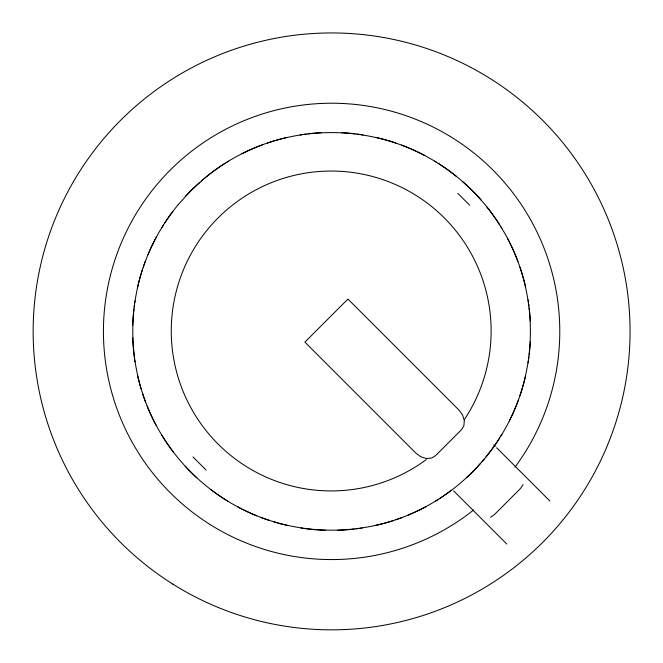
<?xml version="1.0" encoding="UTF-8"?>
<svg xmlns="http://www.w3.org/2000/svg" width="663" height="663" viewBox="0 0 663 663"><rect width="100%" height="100%" fill="white"/><g stroke="black" fill="none" stroke-linecap="round" stroke-linejoin="round"><path stroke-width="0.99" d="M523.074 484.67L520.447 488.54L494.366 514.629L490.487 517.256M178.272 204.544L190.886 190.679L204.751 178.065M252.562 148.761C308.154 124.586 374.413 127.694 427.478 157.007A199.621 199.621 0 0 1 472.329 190.671A199.638 199.638 0 0 1 505.985 235.522C538.505 294.057 538.497 368.727 505.993 427.27A199.646 199.646 0 0 1 472.329 472.114A199.638 199.638 0 0 1 427.478 505.778C368.943 538.298 294.273 538.29 235.73 505.786A199.638 199.638 0 0 1 190.886 472.114A199.629 199.629 0 0 1 157.222 427.27C127.893 374.205 124.793 307.947 148.968 252.354A199.397 199.397 0 0 1 178.272 204.544M457.835 193.381L469.619 205.165M493.794 444.923L495.211 446.34M496.637 447.765L549.859 500.988M453.583 490.811L506.814 544.041M192.958 456.931L206.069 470.042M426.284 459.592A159.94 159.94 0 0 1 175.471 367.459A159.94 159.94 0 0 1 359.28 173.532A159.94 159.94 0 0 1 464.705 419.049M204.809 178.016A199.397 199.397 0 0 1 252.62 148.694M530.342 341.627A198.999 198.999 0 0 1 529.223 354.821M528.975 356.851A198.999 198.999 0 0 1 528.701 358.874M528.411 360.896A198.999 198.999 0 0 1 528.096 362.926M525.552 375.979A198.999 198.999 0 0 1 519.966 395.596M518.607 399.457A198.999 198.999 0 0 1 509.292 420.997M501.858 434.422A198.999 198.999 0 0 1 500.789 436.171M499.703 437.903A198.999 198.999 0 0 1 486.004 456.94M484.048 459.31A198.999 198.999 0 0 1 482.059 461.647M480.708 463.188A198.999 198.999 0 0 1 466.437 477.758M451.52 490.214A198.999 198.999 0 0 1 439.834 498.394M438.11 499.496A198.999 198.999 0 0 1 435.508 501.12M425.737 506.723A198.999 198.999 0 0 1 408.251 515.052M402.549 517.322A198.999 198.999 0 0 1 395.803 519.759M392.894 520.728A198.999 198.999 0 0 1 375.192 525.568M362.122 528.046A198.999 198.999 0 0 1 360.092 528.345M358.07 528.626A198.999 198.999 0 0 1 356.039 528.892M354.017 529.132A198.999 198.999 0 0 1 337.749 530.301M325.458 530.301A198.999 198.999 0 0 1 305.137 528.626M303.115 528.345A198.999 198.999 0 0 1 301.085 528.046M288.015 525.568A198.999 198.999 0 0 1 274.217 521.947M269.344 520.405A198.999 198.999 0 0 1 260.667 517.322M256.854 515.822A198.999 198.999 0 0 1 237.47 506.723M227.699 501.12A198.999 198.999 0 0 1 210.875 489.592M196.77 477.758A198.999 198.999 0 0 1 185.242 466.23M173.408 452.125A198.999 198.999 0 0 1 161.88 435.301M156.277 425.53A198.999 198.999 0 0 1 147.178 406.146M145.678 402.333A198.999 198.999 0 0 1 142.595 393.656M141.053 388.783A198.999 198.999 0 0 1 137.432 374.985M134.954 361.915A198.999 198.999 0 0 1 134.655 359.885M134.374 357.863A198.999 198.999 0 0 1 132.699 337.542M132.699 325.251A198.999 198.999 0 0 1 133.868 308.983M134.108 306.961A198.999 198.999 0 0 1 134.374 304.93M134.655 302.908A198.999 198.999 0 0 1 134.954 300.878M137.432 287.808A198.999 198.999 0 0 1 142.272 270.106M143.241 267.197A198.999 198.999 0 0 1 145.678 260.451M147.948 254.749A198.999 198.999 0 0 1 156.277 237.263M161.88 227.492A198.999 198.999 0 0 1 163.504 224.89M164.606 223.166A198.999 198.999 0 0 1 172.786 211.48M185.242 196.563A198.999 198.999 0 0 1 199.812 182.292M201.353 180.941A198.999 198.999 0 0 1 203.69 178.952M206.06 176.996A198.999 198.999 0 0 1 225.097 163.297M226.829 162.211A198.999 198.999 0 0 1 228.578 161.142M242.003 153.708A198.999 198.999 0 0 1 263.543 144.393M267.404 143.034A198.999 198.999 0 0 1 287.021 137.448M300.074 134.904A198.999 198.999 0 0 1 302.104 134.589M304.126 134.299A198.999 198.999 0 0 1 306.149 134.025M308.179 133.777A198.999 198.999 0 0 1 321.373 132.658M341.835 132.658A198.999 198.999 0 0 1 355.028 133.777M357.059 134.025A198.999 198.999 0 0 1 359.081 134.299M361.111 134.589A198.999 198.999 0 0 1 363.133 134.904M376.186 137.448A198.999 198.999 0 0 1 395.803 143.034M401.587 145.106A198.999 198.999 0 0 1 424.834 155.581M434.63 161.142A198.999 198.999 0 0 1 436.378 162.211M438.11 163.297A198.999 198.999 0 0 1 456.359 176.35M462.633 181.612A198.999 198.999 0 0 1 481.388 200.367M486.65 206.641A198.999 198.999 0 0 1 499.703 224.89M500.789 226.622A198.999 198.999 0 0 1 501.858 228.37M507.419 238.166A198.999 198.999 0 0 1 517.894 261.413M519.966 267.197A198.999 198.999 0 0 1 525.552 286.814M528.096 299.867A198.999 198.999 0 0 1 528.411 301.889M528.701 303.919A198.999 198.999 0 0 1 528.975 305.941M529.223 307.972A198.999 198.999 0 0 1 530.342 321.165M473.655 509.955A228.171 228.171 0 0 1 109.727 384.623A228.171 228.171 0 0 1 377.181 107.82A228.171 228.171 0 0 1 514.944 467.224M464.315 420.417L463.885 425.737L461.539 429.632L435.45 455.721L431.555 458.067L426.234 458.498L420.615 456.658L415.974 453.21L304.889 342.116L347.934 299.063L459.028 410.157L462.476 414.798L464.315 420.417M172.819 584.103A298.458 298.458 0 0 0 629.85 342.556A298.458 298.458 0 0 0 192.146 67.527A298.458 298.458 0 0 0 172.819 584.103"/></g></svg>
